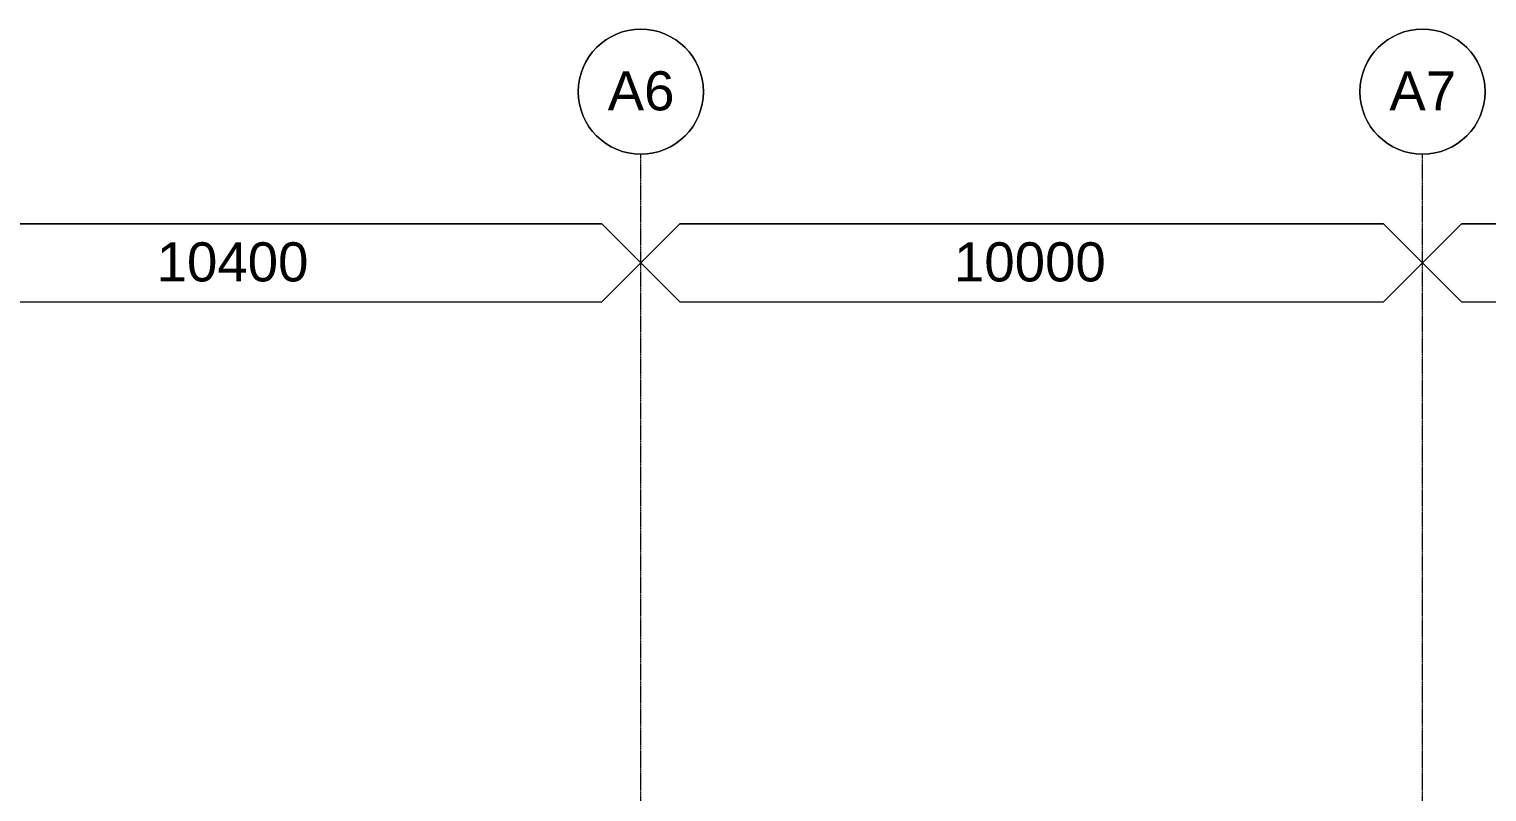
# Model space of a CAD drawing. Header units: millimetres. Extents: x -2361666 to -2009843, y -375 to 29863.
# Drawn here: x -2220495 to -2201847, y 17986 to 27743 of the extents above; entities that cross this region are included whole.
import ezdxf

# ---------------------------------------------------------------- set-up
doc = ezdxf.new("R2010")
doc.units = ezdxf.units.MM
doc.linetypes.add('Grid Line', pattern=[21, 12, -3, 3, -3])
for name, color, linetype, lineweight in [('A-ANNO-NOTE', 131, 'Continuous', 5), ('A-DETL-GENF', 92, 'Continuous', 5), ('S-GRID', 1, 'Continuous', 5), ('S-GRID-IDEN', 1, 'Continuous', 5)]:
    doc.layers.add(name, color=color, linetype=linetype, lineweight=lineweight)
doc.styles.add('Arial', font='arial.ttf', dxfattribs={"height": 500})

# ---------------------------------------------------------------- blocks, each defined once
blk = doc.blocks.new('Dimension - Grids _2D_ - 1-200-1063973-SOUTH EAST - PART A')
at = {"layer": 'A-DETL-GENF'}
for p, q in [((-1014351, 25253), (-1014851, 24753)), ((-1014851, 24753), (-1014351, 25253)), ((-1004951, 25253), (-1014351, 25253)), ((-1014351, 25253), (-1004951, 25253)), ((-1004451, 24753), (-1004951, 25253)), ((-1004451, 24753), (-1004951, 25253)), ((-1014851, 24753), (-1014351, 24253)), ((-1014851, 24753), (-1014351, 24253)), ((-1004951, 24253), (-1004451, 24753)), ((-1004451, 24753), (-1004951, 24253)), ((-1014351, 24253), (-1004951, 24253)), ((-1014351, 24253), (-1004951, 24253))]:
    blk.add_line(p, q, dxfattribs=at)
blk = doc.blocks.new('Dimension - Grids _2D_ - 1-200-1063965-SOUTH EAST - PART A')
at = {"layer": 'A-DETL-GENF'}
for p, q in [((-972751, 25253), (-973251, 24753)), ((-973251, 24753), (-972751, 25253)), ((-963751, 25253), (-972751, 25253)), ((-972751, 25253), (-963751, 25253)), ((-963251, 24753), (-963751, 25253)), ((-963251, 24753), (-963751, 25253)), ((-973251, 24753), (-972751, 24253)), ((-973251, 24753), (-972751, 24253)), ((-963751, 24253), (-963251, 24753)), ((-963251, 24753), (-963751, 24253)), ((-972751, 24253), (-963751, 24253)), ((-972751, 24253), (-963751, 24253))]:
    blk.add_line(p, q, dxfattribs=at)
blk = doc.blocks.new('Grid - A1-203820-SOUTH EAST - PART A')
at = {"layer": 'S-GRID-IDEN'}
blk.add_circle((-1014851, 26943), 800, dxfattribs=at)
for start, end in [(0, 180), (180, 360)]:
    blk.add_arc((-1014851, 26943), 800, start, end, dxfattribs=at)

msp = doc.modelspace()

# ---------------------------------------------------------------- linework, layer by layer
at = {"layer": 'S-GRID', "linetype": 'Grid Line'}
for p, q in [((-2212670, 225), (-2212670, 26143)), ((-2202670, 225), (-2202670, 26143))]:
    msp.add_line(p, q, dxfattribs=at)

# ---------------------------------------------------------------- block references
at = {"layer": 'A-DETL-GENF'}
for name, p in [('Dimension - Grids _2D_ - 1-200-1063973-SOUTH EAST - PART A', (-1208219, 0)), ('Dimension - Grids _2D_ - 1-200-1063965-SOUTH EAST - PART A', (-1239419, 0)), ('Dimension - Grids _2D_ - 1-200-1063965-SOUTH EAST - PART A', (-1229419, 0))]:
    msp.add_blockref(name, p, dxfattribs=at)
at = {"layer": 'S-GRID-IDEN'}
for p in [(-1197819, 0), (-1187819, 0)]:
    msp.add_blockref('Grid - A1-203820-SOUTH EAST - PART A', p, dxfattribs=at)

# ---------------------------------------------------------------- texts
at = {"layer": 'A-ANNO-NOTE', "char_height": 500, "width": 2324.89, "attachment_point": 1, "style": 'Arial'}
for s, insert in [('10400', (-2218864, 25016)), ('10000', (-2208664, 25016))]:
    msp.add_mtext(s, dxfattribs=dict(at, insert=insert))
at = {"layer": 'S-GRID-IDEN', "char_height": 500, "width": 1026.16, "attachment_point": 1, "style": 'Arial'}
for s, insert in [('A6', (-2213094, 27204)), ('A7', (-2203094, 27204))]:
    msp.add_mtext(s, dxfattribs=dict(at, insert=insert))

doc.saveas('drawing.dxf')
